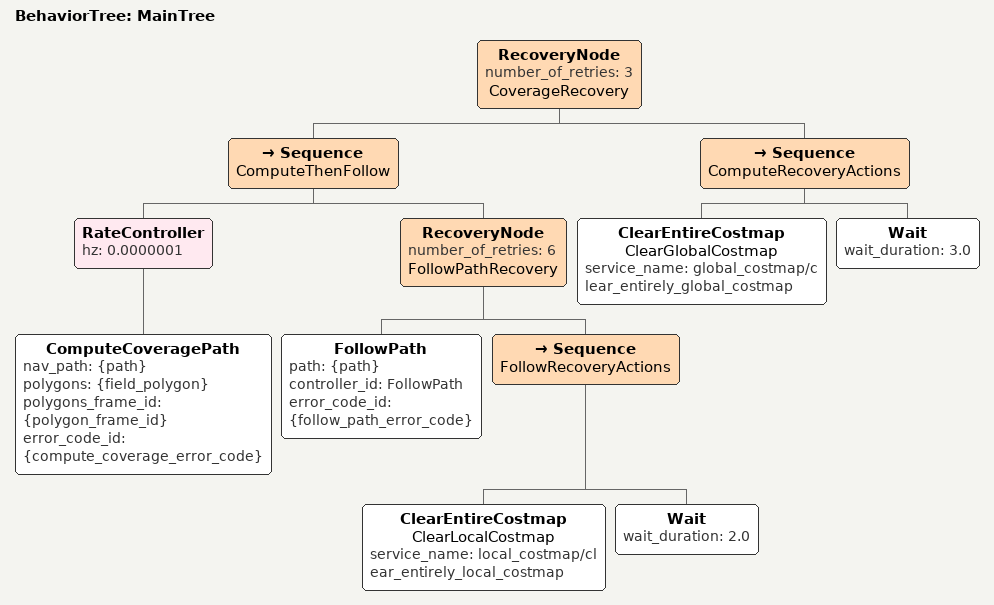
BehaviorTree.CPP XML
<root BTCPP_format="4" main_tree_to_execute="MainTree">
  <BehaviorTree ID="MainTree">
    <RecoveryNode number_of_retries="3" name="CoverageRecovery">
      <Sequence name="ComputeThenFollow">
        <RateController hz="0.0000001">
          <ComputeCoveragePath nav_path="{path}"
                               polygons="{field_polygon}"
                               polygons_frame_id="{polygon_frame_id}"
                               error_code_id="{compute_coverage_error_code}"/>
        </RateController>
        <RecoveryNode number_of_retries="6" name="FollowPathRecovery">
          <FollowPath path="{path}"
                      controller_id="FollowPath"
                      error_code_id="{follow_path_error_code}"/>
          <Sequence name="FollowRecoveryActions">
            <ClearEntireCostmap name="ClearLocalCostmap"
                                service_name="local_costmap/clear_entirely_local_costmap"/>
            <Wait wait_duration="2.0"/>
          </Sequence>
        </RecoveryNode>
      </Sequence>
      <Sequence name="ComputeRecoveryActions">
        <ClearEntireCostmap name="ClearGlobalCostmap"
                            service_name="global_costmap/clear_entirely_global_costmap"/>
        <Wait wait_duration="3.0"/>
      </Sequence>
    </RecoveryNode>
  </BehaviorTree>
</root>
